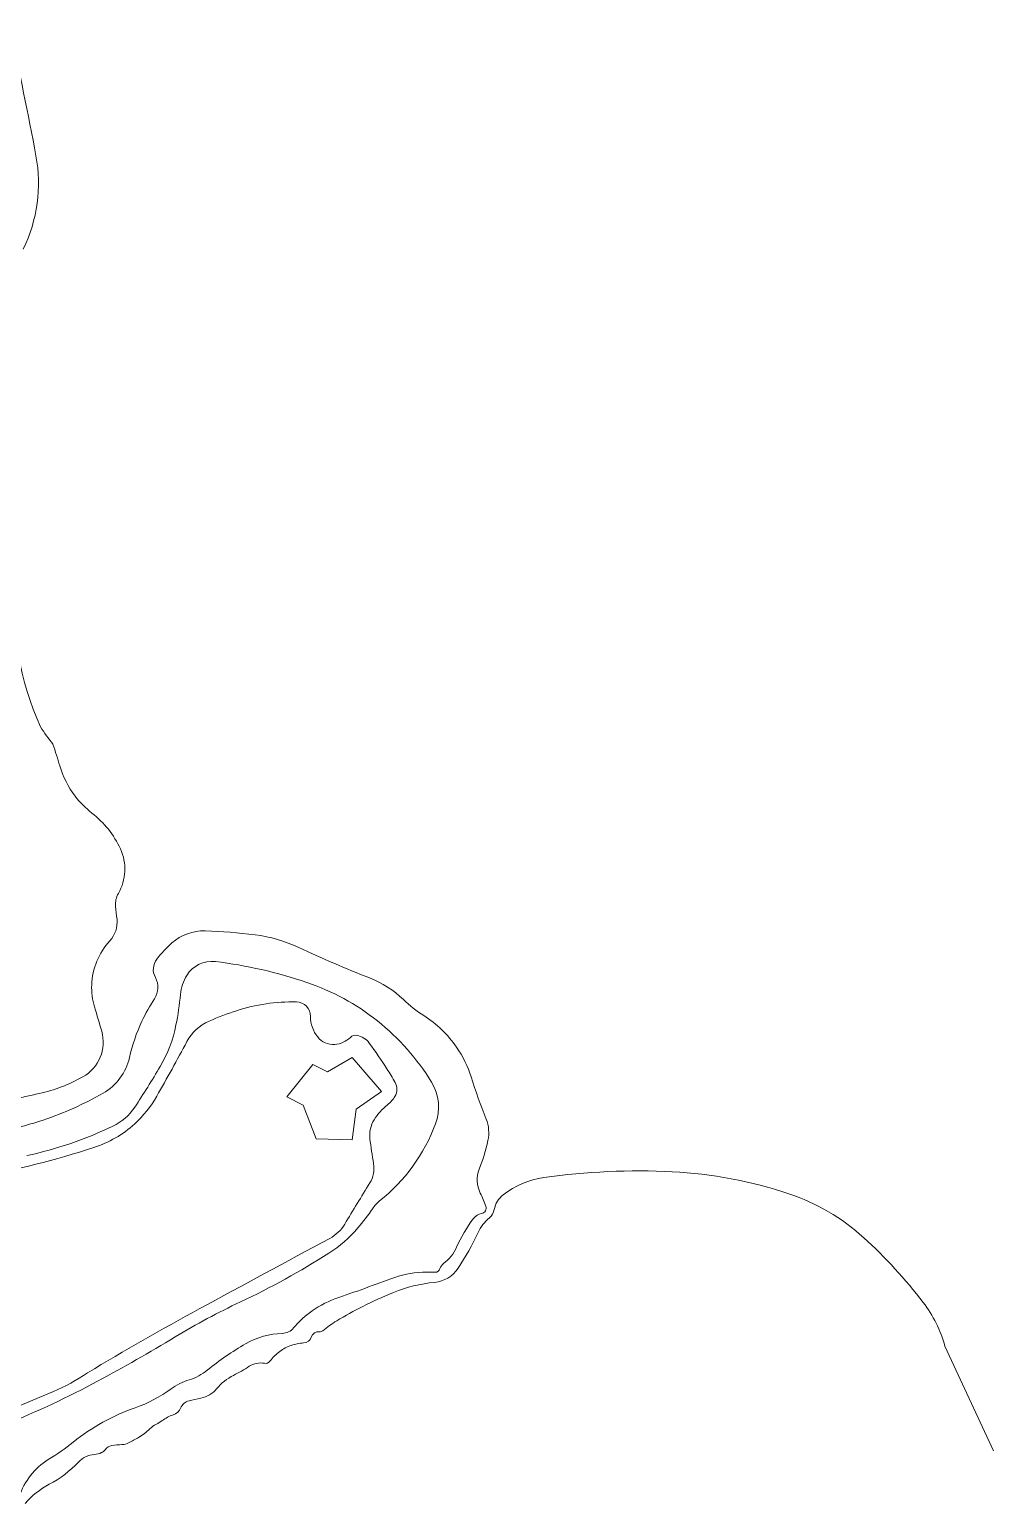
# Model space of a CAD drawing. Header units: millimetres. Extents: x 11558 to 23675, y 49449 to 61482.
# Drawn here: x 21157 to 21730, y 53534 to 54411 of the extents above; entities that cross this region are included whole.
import ezdxf

# ---------------------------------------------------------------- set-up
doc = ezdxf.new("R2010")
doc.units = ezdxf.units.MM
doc.layers.add('0. Plano Base - PLANO', color=254, linetype='Continuous')
doc.layers.add('7. puesta en valor CC la lucila', color=212, linetype='Continuous')
doc.layers.get('7. puesta en valor CC la lucila').off()

# ---------------------------------------------------------------- blocks, each defined once
blk = doc.blocks.new('MANZANAS')
at = {"layer": '0. Plano Base - PLANO', "color": 0, "linetype": 'Continuous', "lineweight": 5}
for points in [[(5640837.27, 6179181.16, -0.011233), (5640885.42, 6179122.1, -0.160178), (5640904.31, 6179069.34, -0.211219)], [(5640990.28, 6178892.39, 0.123079), (5641044.4, 6178821.88, 0.018355), (5641055.82, 6178816.06, -0.011688), (5641065.3, 6178806.6, 0.092357), (5641081.72, 6178794.8, 0.06459), (5641095.24, 6178790.47, -0.120573), (5641120.1, 6178779.34, -0.243019), (5641131.21, 6178755.32, 0.158974), (5641133.32, 6178747.71, -0.001358), (5641137.61, 6178741.23, -0.21534), (5641139.72, 6178727.89, 0.179197), (5641142.19, 6178699.76, 0.082523), (5641149.8, 6178688.8, -0.002974), (5641160.18, 6178678.01, -0.348964), (5641162.77, 6178648.67, -0.072421), (5641144.33, 6178627.98, 0.006934), (5641118.75, 6178605.89, 0.059536)], [(5641130.5, 6178594.4, 0.038279), (5641153.63, 6178614.98, 0.048374), (5641177.92, 6178645.61, 0.210464), (5641182.1, 6178671.67, -0.053731), (5641178.72, 6178694.22, -0.036299), (5641179.2, 6178709.64, 0.279505), (5641173.81, 6178721.07, -0.299815), (5641169.52, 6178731.11, -0.047457), (5641173.09, 6178743.85, -0.190078), (5641187.33, 6178759.31, -0.02469), (5641214.7, 6178770.93, -0.078248), (5641241.29, 6178776.21, 0.016261), (5641286.95, 6178779.53, -0.09744), (5641310.75, 6178777.39, 0.049221), (5641325.99, 6178774.54, -0.101211), (5641351.93, 6178766.83, -0.073254), (5641367.76, 6178755.13, 0.017119), (5641387.22, 6178737.05, -0.149453), (5641394.05, 6178726.15, -0.039997), (5641397.28, 6178708.71, 0.212915), (5641404.41, 6178696.34, -0.031131), (5641410.97, 6178690.92, -0.463546), (5641410.72, 6178685.93, 0.191879), (5641407.77, 6178681.01, 0.054667), (5641406.76, 6178661.21, -0.129113), (5641404.33, 6178649.14, 0.167773), (5641403.87, 6178645.41, -0.339846), (5641402.29, 6178642.11, -0.000371), (5641397.72, 6178639.79, 0.089462), (5641382.42, 6178628.24, -0.001279), (5641356.78, 6178600.6, 0.078396), (5641346.95, 6178586.04, 0.056508), (5641342.89, 6178574.01, -0.21622), (5641338.44, 6178568, 0.124491), (5641321.91, 6178552.45, 0.040301), (5641308.93, 6178527.98, -0.098573), (5641302.01, 6178517.94, 0.086131), (5641294.93, 6178508.19, -0.075323), (5641281.2, 6178488.42, 0.085749), (5641257.89, 6178453.3, -0.031612), (5641249.52, 6178437.16, 0.179352), (5641244.35, 6178409.74, -0.070813)], [(5641249.29, 6178407.66, -0.090626), (5641256.8, 6178424.4, 0.080651), (5641266.1, 6178444.1, -0.184065), (5641272.4, 6178452.49, 0.083793), (5641275.73, 6178455.47, 0.135332), (5641276.78, 6178457.91, -0.200219), (5641279.23, 6178462.1, -0.038602), (5641284.28, 6178465.31, 0.119011), (5641287.33, 6178468.02, 0.009403), (5641291.11, 6178473.7, 0.063457), (5641294.7, 6178481.26, -0.075985), (5641296.85, 6178485.54, 0.042871), (5641298.88, 6178488.97, -0.082963), (5641303.2, 6178495.1, 0.219519), (5641305.22, 6178500.71, -0.236677), (5641307.66, 6178506.82, -0.012675), (5641313.2, 6178511.51, 0.172061), (5641318.93, 6178520.77, -0.103252), (5641324.13, 6178532.43, 0.025941), (5641330.02, 6178541.57, -0.1919), (5641337.23, 6178547.3, 0.290113), (5641339.53, 6178549.94, -0.078528), (5641342.01, 6178557.8, -0.07293), (5641346.39, 6178564.08, -0.071773), (5641352.29, 6178568.78, 0.314075), (5641354.68, 6178573.95, -0.359486), (5641357.54, 6178579.01, 0.203307), (5641359.02, 6178580.44, -0.036595), (5641363.7, 6178589.53, -0.018341), (5641373.44, 6178604.25, -0.020919), (5641385.83, 6178620.1, -0.073908), (5641404.8, 6178636.67, 0.228661), (5641413.33, 6178650.55, 0.035397), (5641414.07, 6178674.82, -0.10788), (5641416, 6178685.74, 0.171822), (5641416.28, 6178691.47, -0.182156), (5641417, 6178701.81, -0.131864), (5641433.74, 6178722.02, -0.046425), (5641499.89, 6178760.25, -0.069342), (5641567.43, 6178780.6, -0.103267), (5641619.03, 6178777.94, -0.04581), (5641668.17, 6178760.06, -0.094619), (5641691.59, 6178743.02), (5641746.02, 6178700.93)], [(5641154.86, 6178591.77, 0.057913), (5641192.18, 6178630.91, 0.135924), (5641198.49, 6178646.9, 0.013365), (5641200.74, 6178675.39, 0.083927), (5641197.7, 6178701.64, 0.024305), (5641191.72, 6178719.02, -0.111857), (5641189.86, 6178730.76, -0.294795), (5641201.13, 6178745.93, -0.051733), (5641255.09, 6178760, -0.086231), (5641302.85, 6178759.03, -0.087991), (5641348.32, 6178741.5, -0.230826), (5641361.84, 6178720.58, -0.135016), (5641353.47, 6178664.59, 0.076118), (5641351.82, 6178658.5, -0.028544), (5641349.39, 6178644.36, -0.074677), (5641340.95, 6178623, -0.031468), (5641307.65, 6178573.06, 0.026135), (5641282.83, 6178536.7, -0.01313), (5641254.05, 6178492.07, -0.027599), (5641217.23, 6178444.05, -0.049966)], [(5641134.39, 6178566.9, 0.034297), (5641187.93, 6178614.37, 0.106279), (5641203.02, 6178638.15, 0.078795), (5641207.1, 6178658.73, 0.007031), (5641208.03, 6178695.87, -0.169118), (5641214.1, 6178712.74, -0.02447), (5641225.79, 6178725.81, -0.0838), (5641254.92, 6178746.81, -0.409902), (5641266.42, 6178743, 0.172135), (5641275.78, 6178734.15, 0.247835), (5641286.8, 6178734.91, 0.174122), (5641293.17, 6178742.94, -0.245301), (5641296.17, 6178745.82, -0.186602), (5641304.68, 6178745.08, -0.018565), (5641321.1, 6178736.27, -0.009312), (5641329.08, 6178731.39, -0.271534), (5641332.86, 6178724.01, -0.091923), (5641331.27, 6178717.48, 0.085785), (5641328.29, 6178705.94, 0.172617), (5641331.28, 6178694.75, 0.01113), (5641340, 6178682.67, -0.182369), (5641343.33, 6178671.37, 0.003447), (5641341.4, 6178642.81, -0.135178), (5641337.42, 6178631.17, 0.000871), (5641287.88, 6178558.16, 0.011098), (5641246.39, 6178493.74, -0.051241), (5641233.56, 6178474.52), (5641193.31, 6178426.45, -0.030412)]]:
    blk.add_lwpolyline(points, format="xyb", dxfattribs=at)
blk.add_lwpolyline([(5641280.81, 6178718.4), (5641275.98, 6178694.07), (5641286.88, 6178694.1), (5641302.98, 6178679.92), (5641322.12, 6178689.32), (5641315.86, 6178706.61), (5641324.49, 6178722.91), (5641299.72, 6178732.77), (5641290.55, 6178718.55), (5641280.81, 6178718.4)], dxfattribs=at)

msp = doc.modelspace()

# ---------------------------------------------------------------- block references
at = {"layer": '0. Plano Base - PLANO', "color": 28, "lineweight": 5, "true_color": 0x0d0d0d, "rotation": 332.5463477508169}
msp.add_blockref('MANZANAS', (-7833237.48, -2828296.13), dxfattribs=at)
at = {"layer": '7. puesta en valor CC la lucila', "color": 250, "lineweight": 30, "rotation": 332.5463477508169}
msp.add_blockref('MANZANAS', (-7833237.48, -2828296.13), dxfattribs=at)

doc.saveas('drawing.dxf')
